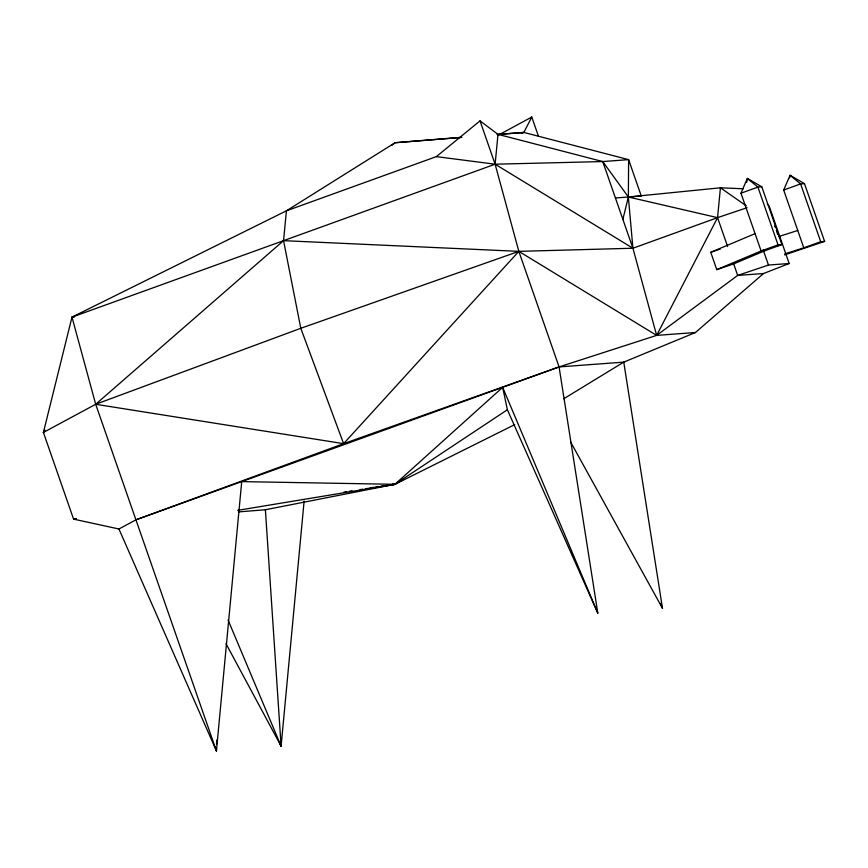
<?xml version="1.0" encoding="UTF-8"?>
<svg xmlns="http://www.w3.org/2000/svg" width="868" height="868" viewBox="0 0 868 868"><rect width="100%" height="100%" fill="white"/><g stroke="black" fill="none" stroke-linecap="round" stroke-linejoin="round"><path stroke-width="1.3" d="M789.175 263.514L768.473 265.044L737.681 275.427L656.642 335.384L632.924 248.237L628.356 197.003L628.616 159.636L523.86 132.446L497.993 134.356L480.026 120.869L436.354 156.631L286.418 210.816L71.979 317.124L43.4 432.459L73.585 519.129L118.938 528.992L135.929 519.834L343.619 443.667L559.079 366.925L656.642 335.384L695.452 332.509L763.547 273.518L789.175 263.514L769.048 205.727L767.225 203.893M118.938 528.992L216.425 750.961L216.479 748.259M216.566 744.201L216.664 740.144M615.423 197.958L641.289 196.049L628.616 159.636L602.739 161.556L495.118 164.204L71.979 317.124L95.686 404.271L216.425 750.961L241.716 481.61L394.94 484.322L514.735 424.615M226.016 643.709L281.102 746.165L304.125 501.053M238.407 511.914L265.391 509.755L394.94 484.322L502.659 387.312L507.379 409.761L597.813 613.144L559.079 366.925L518.836 251.362L495.118 164.204L497.993 134.356L602.739 161.556L628.356 197.003L717.554 217.651L747.066 207.702M746.686 182.388L747.359 178.439L761.789 186.794L781.916 244.581L764.99 250.7L733.655 263.872L716.773 269.633L710.74 252.295L755.073 233.644M789.598 177.907L790.054 175.282L804.473 183.636L824.6 241.412L784.672 254.877M622.866 219.344L628.356 197.003L720.429 187.803L743.258 188.768M716.773 269.633L761.106 250.982L740.979 193.206L747.359 178.439L757.905 187.087L778.032 244.863L781.916 244.581M820.716 241.705L803.79 247.814L783.674 190.038L790.054 175.282L800.6 183.918L820.716 241.705L824.6 241.412M746.209 205.77L720.429 187.803L717.554 217.651L632.924 248.237L518.836 251.362L300.795 328.299L95.686 404.271L43.4 432.459L44.539 430.018M521.353 133.346L523.86 132.446L531.769 117.039L538.431 136.157M43.4 432.459L44.919 430.202M461.906 137.296L395.081 142.732L286.418 210.816L283.543 240.664L95.686 404.271L343.619 443.667L518.836 251.362L656.642 335.384L717.554 217.651L727.612 246.545M391.935 145.249L395.081 142.732L460.81 137.48M507.379 409.761L394.94 484.322L237.713 510.341M563.733 398.77L623.756 362.13L695.452 332.509M403.088 479.505L394.94 484.322L365.439 488.792M498.764 134.92L531.769 117.039M740.979 193.206L757.905 187.087L761.789 186.794M783.674 190.038L800.6 183.918L804.473 183.636M761.106 250.982L778.032 244.863M135.929 519.834L559.079 366.925L623.756 362.13L662.49 608.349L570.71 442.137M710.74 252.295L720.386 249.007M778.78 236.541L797.757 230.487M784.824 253.879L803.79 247.814M343.988 492.047L346.668 491.635M349.348 491.234L352.028 490.821M360.079 489.606L362.759 489.194M370.788 487.729L373.468 487.349M376.148 486.97L378.839 486.59M381.519 486.21L394.94 484.322L392.249 484.094M497.038 134.583L523.86 132.446M71.979 317.124L74.561 316.929M763.547 273.518L737.681 275.427L733.655 263.872M76.275 519.324L73.585 519.129L76.286 519.053M73.585 519.129L76.286 519.107M518.836 251.362L283.543 240.664L300.795 328.299L343.619 443.667M436.354 156.631L495.118 164.204L632.924 248.237L602.739 161.556M628.356 197.003L631.036 197.437M774.614 226.06L774.961 226.83M660.385 603.358L662.49 608.349M502.659 387.312L597.813 613.144M228.045 619.958L281.102 746.165L265.391 509.755M763.222 249.973L768.473 265.044M480.026 120.869L495.118 164.204M280.212 743.616L281.102 746.165M215.34 747.044L216.425 750.961M779.041 244.96A15.32 3.125 70.1 0 1 777.446 245.297M776.393 230.541A15.32 3.125 70.1 0 1 777.609 234.295"/></g></svg>
